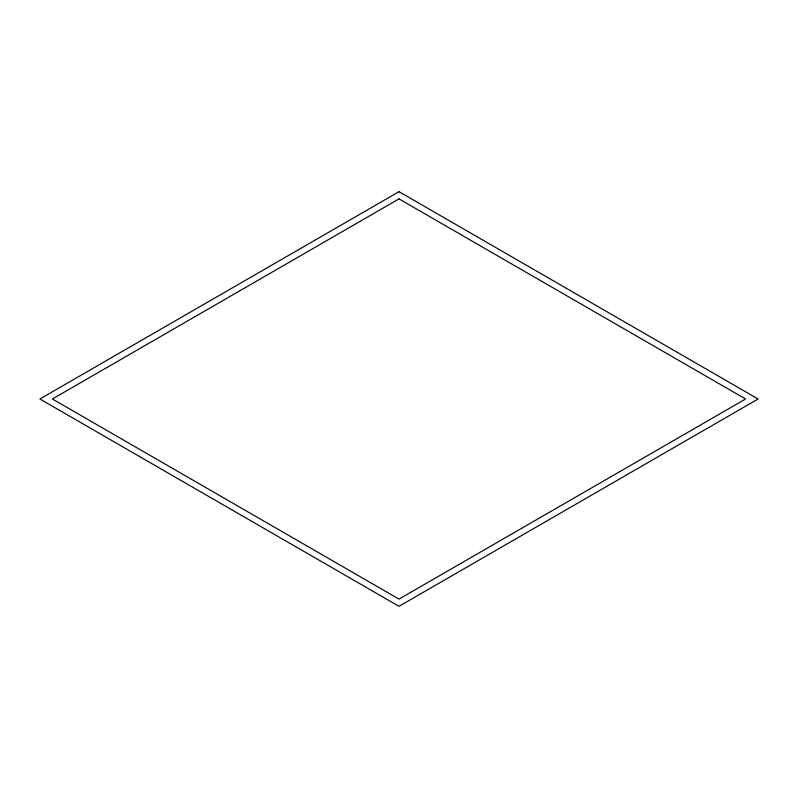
<?xml version="1.0" encoding="UTF-8"?>
<svg xmlns="http://www.w3.org/2000/svg" width="798" height="798" viewBox="0 0 798 798"><rect width="100%" height="100%" fill="white"/><g stroke="black" fill="none" stroke-linecap="round" stroke-linejoin="round"><path stroke-width="1.2" d="M399 191.68L39.9 399L399 606.32L758.1 399L399 191.68M399 198.892L52.399 399L399 599.108L745.601 399L399 198.892"/></g></svg>
